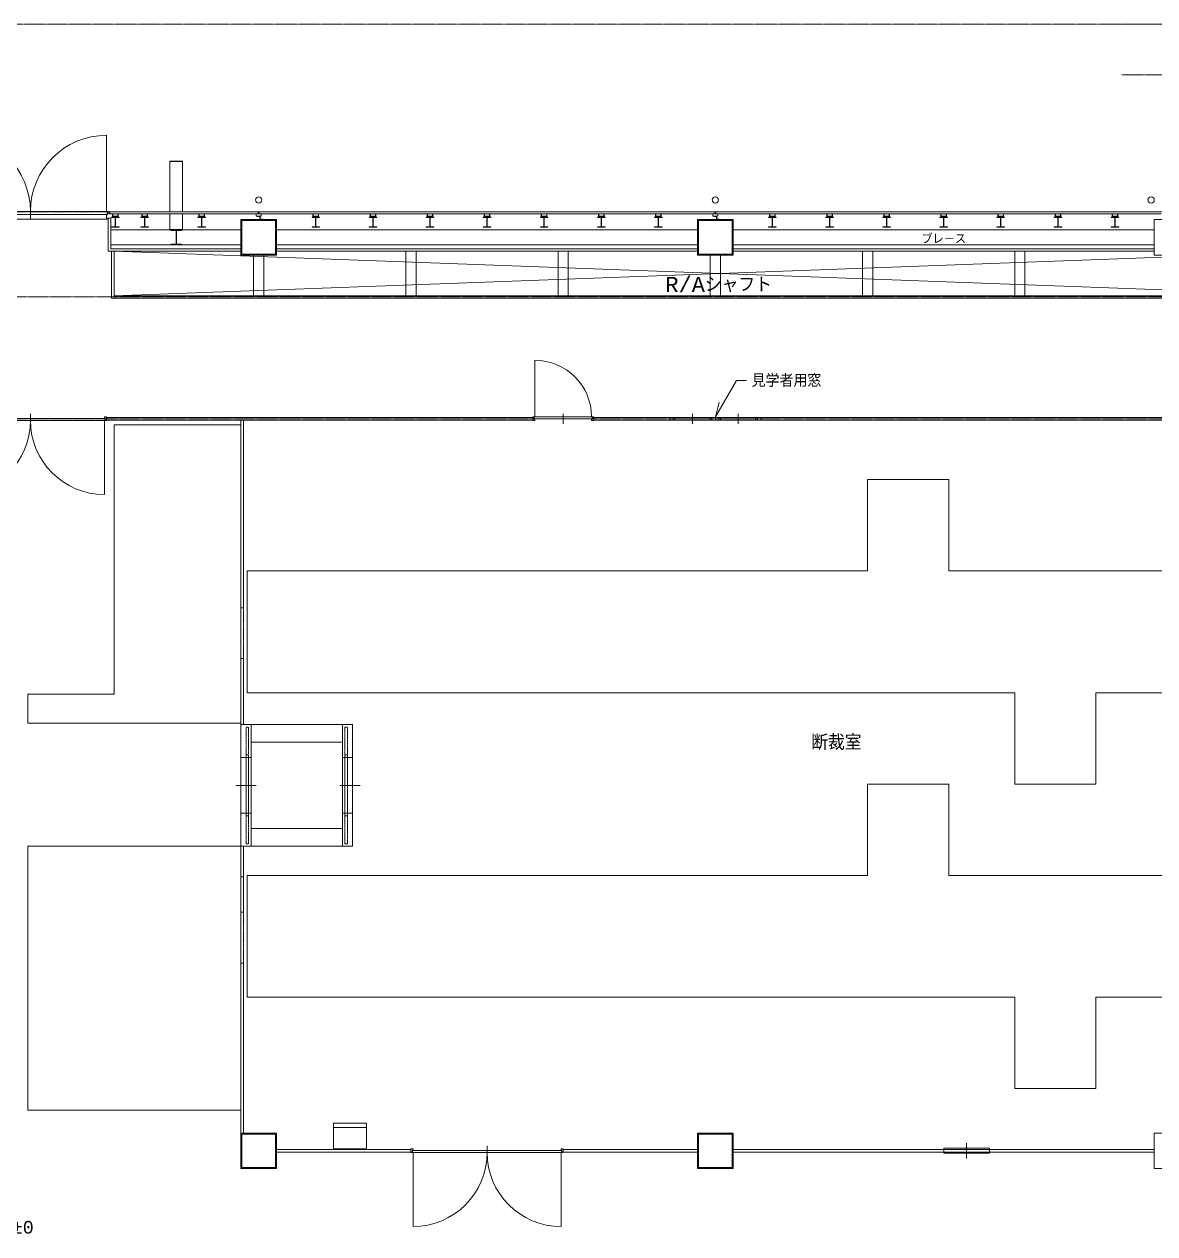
# Model space of a CAD drawing. Extents: x 225000 to 2157367, y 208400 to 840900.
# Drawn here: x 386303 to 408586, y 433566 to 457402 of the extents above; entities that cross this region are included whole.
import ezdxf
from ezdxf.enums import TextEntityAlignment as Align

# ---------------------------------------------------------------- set-up
doc = ezdxf.new("R2010")
doc.units = 0
doc.header["$LTSCALE"] = 10
doc.linetypes.add('Data Center Layout_L20$0$CENTER', pattern=[2, 1.25, -0.25, 0.25, -0.25])
doc.linetypes.add('Data Center Layout_L20$0$DOTK1', pattern=[0.1, 0.05, -0.05])
for name, color, linetype, lineweight in [('Data Center Layout_L20$0$ARC', 252, 'Continuous', 0), ('Data Center Layout_L20$0$K-SIN', 252, 'Data Center Layout_L20$0$CENTER', 9), ('Data Center Layout_L20$0$SUGATA3', 252, 'Continuous', 0)]:
    doc.layers.add(name, color=color, linetype=linetype, lineweight=lineweight)
doc.styles.add('Data Center Layout_L20$0$ATS', font='monotxt', dxfattribs={"bigfont": 'BIGFONT'})

# ---------------------------------------------------------------- blocks, each defined once
blk = doc.blocks.new('Data Center Layout_L20')
at = {"layer": 'Data Center Layout_L20$0$ARC'}
for p, q in [((387925.59, 255212.31), (387925.59, 253712.31)), ((387990.59, 253702.31), (408675.59, 253702.31)), ((387990.59, 253702.31), (387990.59, 253667.31)), ((387990.59, 253667.31), (408710.59, 253667.31)), ((384925.59, 253562.31), (387925.59, 253562.31)), ((387960.59, 253582.31), (387960.59, 252927.31)), ((388010.59, 253582.31), (387960.59, 253582.31)), ((388010.59, 253582.31), (388010.59, 252977.31)), ((390575.59, 253352.31), (388010.59, 253352.31)), ((391275.59, 253352.31), (399575.59, 253352.31)), ((390575.59, 252927.31), (387960.59, 252927.31)), ((390575.59, 253052.31), (388010.59, 253052.31)), ((390575.59, 252977.31), (388010.59, 252977.31)), ((388025.59, 252927.31), (388025.59, 252002.31)), ((388075.59, 252927.31), (411875.59, 252052.31)), ((388075.59, 252052.31), (411875.59, 252927.31)), ((388075.59, 252927.31), (388075.59, 252052.31)), ((391275.59, 253052.31), (399575.59, 253052.31)), ((391275.59, 252977.31), (399575.59, 252977.31)), ((391275.59, 252927.31), (399575.59, 252927.31)), ((400275.59, 252977.31), (408575.59, 252977.31)), ((400275.59, 252927.31), (408575.59, 252927.31)), ((411925.59, 252002.31), (388025.59, 252002.31)), ((411875.59, 252052.31), (388075.59, 252052.31)), ((396366.59, 250780.31), (396366.59, 249662.31)), ((386425.59, 249727.31), (386425.59, 249527.31)), ((387884.59, 248133.31), (387884.59, 249592.31)), ((387925.59, 249652.31), (396325.59, 249652.31)), ((387925.59, 249602.31), (396325.59, 249602.31)), ((390575.59, 245902.31), (390575.59, 249602.31)), ((390625.59, 245902.31), (390625.59, 249602.31)), ((396925.59, 249727.31), (396925.59, 249527.31)), ((399025.59, 249652.31), (397525.59, 249652.31)), ((399025.59, 249602.31), (397525.59, 249602.31)), ((399125.59, 249652.31), (399825.59, 249652.31)), ((399125.59, 249627.31), (399825.59, 249627.31)), ((399125.59, 249602.31), (399825.59, 249602.31)), ((399475.59, 249727.31), (399475.59, 249527.31)), ((400025.59, 249652.31), (400725.59, 249652.31)), ((400025.59, 249627.31), (400725.59, 249627.31)), ((400025.59, 249602.31), (400725.59, 249602.31)), ((400375.59, 249727.31), (400375.59, 249527.31)), ((400825.59, 249652.31), (415825.59, 249652.31)), ((400825.59, 249602.31), (415825.59, 249602.31)), ((390575.59, 245902.31), (390625.59, 245902.31)), ((390575.59, 244902.31), (390625.59, 244902.31)), ((390575.59, 243602.31), (390575.59, 244902.31)), ((390625.59, 243602.31), (390625.59, 244902.31)), ((390575.59, 239902.31), (390575.59, 241202.31)), ((390625.59, 239902.31), (390625.59, 241202.31)), ((390575.59, 240602.31), (390625.59, 240602.31)), ((390575.59, 239902.31), (390625.59, 239902.31)), ((390575.59, 238902.31), (390625.59, 238902.31)), ((390575.59, 235552.31), (390575.59, 238902.31)), ((390625.59, 235552.31), (390625.59, 238902.31)), ((393050.59, 235662.97), (392400.59, 235662.97)), ((395425.59, 235302.31), (395425.59, 235002.31)), ((404875.59, 235352.31), (404875.59, 235052.31)), ((391275.59, 235227.31), (393925.59, 235227.31)), ((391275.59, 235177.31), (393925.59, 235177.31)), ((393966.59, 233708.31), (393966.59, 235167.31)), ((396884.59, 233708.31), (396884.59, 235167.31)), ((396925.59, 235227.31), (399575.59, 235227.31)), ((396925.59, 235177.31), (399575.59, 235177.31)), ((400275.59, 235227.31), (408575.59, 235227.31)), ((400275.59, 235177.31), (408575.59, 235177.31))]:
    blk.add_line(p, q, dxfattribs=at)
at = {"layer": 'Data Center Layout_L20$0$ARC', "linetype": 'Continuous'}
for p, q in [((386425.59, 253852.31), (386425.59, 253552.31)), ((390775.59, 241202.31), (390775.59, 243602.31)), ((392575.59, 241202.31), (392575.59, 243602.31)), ((390775.59, 243252.31), (392575.59, 243252.31)), ((390575.59, 242952.31), (390775.59, 242952.31)), ((392775.59, 242952.31), (392575.59, 242952.31)), ((390475.59, 242402.31), (390875.59, 242402.31)), ((392925.59, 242402.31), (392525.59, 242402.31)), ((390575.59, 241852.31), (390775.59, 241852.31)), ((392775.59, 241852.31), (392575.59, 241852.31)), ((390775.59, 241552.31), (392575.59, 241552.31))]:
    blk.add_line(p, q, dxfattribs=at)
at = {"layer": 'Data Center Layout_L20$0$ARC', "linetype": 'Data Center Layout_L20$0$DOTK1'}
for p, q in [((390575.59, 245902.31), (390575.59, 244902.31)), ((390625.59, 245902.31), (390625.59, 244902.31)), ((390575.59, 239902.31), (390575.59, 238902.31)), ((390625.59, 239902.31), (390625.59, 238902.31))]:
    blk.add_line(p, q, dxfattribs=at)
at = {"layer": 'Data Center Layout_L20$0$ARC'}
for points in [[(384910.59, 253712.31), (386425.59, 253712.31), (386425.59, 253652.31), (384910.59, 253652.31)], [(387940.59, 253712.31), (386425.59, 253712.31), (386425.59, 253652.31), (387940.59, 253652.31)], [(388044.59, 253652.31), (388044.59, 253602.31), (388094.59, 253602.31), (388094.59, 253608.31), (388050.59, 253608.31), (388050.59, 253652.31)], [(388150.59, 253617.31), (388050.59, 253617.31), (388050.59, 253667.31), (388150.59, 253667.31)], [(388156.59, 253652.31), (388156.59, 253602.31), (388106.59, 253602.31), (388106.59, 253608.31), (388150.59, 253608.31), (388150.59, 253652.31)], [(388619.59, 253652.31), (388619.59, 253602.31), (388669.59, 253602.31), (388669.59, 253608.31), (388625.59, 253608.31), (388625.59, 253652.31)], [(388625.59, 253617.31), (388725.59, 253617.31), (388725.59, 253667.31), (388625.59, 253667.31)], [(388731.59, 253652.31), (388731.59, 253602.31), (388681.59, 253602.31), (388681.59, 253608.31), (388725.59, 253608.31), (388725.59, 253652.31)], [(389744.59, 253652.31), (389744.59, 253602.31), (389794.59, 253602.31), (389794.59, 253608.31), (389750.59, 253608.31), (389750.59, 253652.31)], [(389750.59, 253617.31), (389850.59, 253617.31), (389850.59, 253667.31), (389750.59, 253667.31)], [(389856.59, 253652.31), (389856.59, 253602.31), (389806.59, 253602.31), (389806.59, 253608.31), (389850.59, 253608.31), (389850.59, 253652.31)], [(390875.59, 253617.31), (390975.59, 253617.31), (390975.59, 253667.31), (390875.59, 253667.31)], [(390915.59, 253702.31), (390935.59, 253702.31), (390935.59, 253667.31), (390915.59, 253667.31)], [(391994.59, 253652.31), (391994.59, 253602.31), (392044.59, 253602.31), (392044.59, 253608.31), (392000.59, 253608.31), (392000.59, 253652.31)], [(392000.59, 253617.31), (392100.59, 253617.31), (392100.59, 253667.31), (392000.59, 253667.31)], [(392106.59, 253652.31), (392106.59, 253602.31), (392056.59, 253602.31), (392056.59, 253608.31), (392100.59, 253608.31), (392100.59, 253652.31)], [(393119.59, 253652.31), (393119.59, 253602.31), (393169.59, 253602.31), (393169.59, 253608.31), (393125.59, 253608.31), (393125.59, 253652.31)], [(393125.59, 253617.31), (393225.59, 253617.31), (393225.59, 253667.31), (393125.59, 253667.31)], [(393231.59, 253652.31), (393231.59, 253602.31), (393181.59, 253602.31), (393181.59, 253608.31), (393225.59, 253608.31), (393225.59, 253652.31)], [(394244.59, 253652.31), (394244.59, 253602.31), (394294.59, 253602.31), (394294.59, 253608.31), (394250.59, 253608.31), (394250.59, 253652.31)], [(394250.59, 253617.31), (394350.59, 253617.31), (394350.59, 253667.31), (394250.59, 253667.31)], [(394356.59, 253652.31), (394356.59, 253602.31), (394306.59, 253602.31), (394306.59, 253608.31), (394350.59, 253608.31), (394350.59, 253652.31)], [(395369.59, 253652.31), (395369.59, 253602.31), (395419.59, 253602.31), (395419.59, 253608.31), (395375.59, 253608.31), (395375.59, 253652.31)], [(395375.59, 253617.31), (395475.59, 253617.31), (395475.59, 253667.31), (395375.59, 253667.31)], [(395481.59, 253652.31), (395481.59, 253602.31), (395431.59, 253602.31), (395431.59, 253608.31), (395475.59, 253608.31), (395475.59, 253652.31)], [(396494.59, 253652.31), (396494.59, 253602.31), (396544.59, 253602.31), (396544.59, 253608.31), (396500.59, 253608.31), (396500.59, 253652.31)], [(396500.59, 253617.31), (396600.59, 253617.31), (396600.59, 253667.31), (396500.59, 253667.31)], [(396606.59, 253652.31), (396606.59, 253602.31), (396556.59, 253602.31), (396556.59, 253608.31), (396600.59, 253608.31), (396600.59, 253652.31)], [(397619.59, 253652.31), (397619.59, 253602.31), (397669.59, 253602.31), (397669.59, 253608.31), (397625.59, 253608.31), (397625.59, 253652.31)], [(397625.59, 253617.31), (397725.59, 253617.31), (397725.59, 253667.31), (397625.59, 253667.31)], [(397731.59, 253652.31), (397731.59, 253602.31), (397681.59, 253602.31), (397681.59, 253608.31), (397725.59, 253608.31), (397725.59, 253652.31)], [(398744.59, 253652.31), (398744.59, 253602.31), (398794.59, 253602.31), (398794.59, 253608.31), (398750.59, 253608.31), (398750.59, 253652.31)], [(398750.59, 253617.31), (398850.59, 253617.31), (398850.59, 253667.31), (398750.59, 253667.31)], [(398856.59, 253652.31), (398856.59, 253602.31), (398806.59, 253602.31), (398806.59, 253608.31), (398850.59, 253608.31), (398850.59, 253652.31)], [(399875.59, 253617.31), (399975.59, 253617.31), (399975.59, 253667.31), (399875.59, 253667.31)], [(399915.59, 253702.31), (399935.59, 253702.31), (399935.59, 253667.31), (399915.59, 253667.31)], [(400994.59, 253652.31), (400994.59, 253602.31), (401044.59, 253602.31), (401044.59, 253608.31), (401000.59, 253608.31), (401000.59, 253652.31)], [(401000.59, 253617.31), (401100.59, 253617.31), (401100.59, 253667.31), (401000.59, 253667.31)], [(401106.59, 253652.31), (401106.59, 253602.31), (401056.59, 253602.31), (401056.59, 253608.31), (401100.59, 253608.31), (401100.59, 253652.31)], [(402119.59, 253652.31), (402119.59, 253602.31), (402169.59, 253602.31), (402169.59, 253608.31), (402125.59, 253608.31), (402125.59, 253652.31)], [(402125.59, 253617.31), (402225.59, 253617.31), (402225.59, 253667.31), (402125.59, 253667.31)], [(402231.59, 253652.31), (402231.59, 253602.31), (402181.59, 253602.31), (402181.59, 253608.31), (402225.59, 253608.31), (402225.59, 253652.31)], [(403244.59, 253652.31), (403244.59, 253602.31), (403294.59, 253602.31), (403294.59, 253608.31), (403250.59, 253608.31), (403250.59, 253652.31)], [(403250.59, 253617.31), (403350.59, 253617.31), (403350.59, 253667.31), (403250.59, 253667.31)], [(403356.59, 253652.31), (403356.59, 253602.31), (403306.59, 253602.31), (403306.59, 253608.31), (403350.59, 253608.31), (403350.59, 253652.31)], [(404369.59, 253652.31), (404369.59, 253602.31), (404419.59, 253602.31), (404419.59, 253608.31), (404375.59, 253608.31), (404375.59, 253652.31)], [(404375.59, 253617.31), (404475.59, 253617.31), (404475.59, 253667.31), (404375.59, 253667.31)], [(404481.59, 253652.31), (404481.59, 253602.31), (404431.59, 253602.31), (404431.59, 253608.31), (404475.59, 253608.31), (404475.59, 253652.31)], [(405494.59, 253652.31), (405494.59, 253602.31), (405544.59, 253602.31), (405544.59, 253608.31), (405500.59, 253608.31), (405500.59, 253652.31)], [(405500.59, 253617.31), (405600.59, 253617.31), (405600.59, 253667.31), (405500.59, 253667.31)], [(405606.59, 253652.31), (405606.59, 253602.31), (405556.59, 253602.31), (405556.59, 253608.31), (405600.59, 253608.31), (405600.59, 253652.31)], [(406619.59, 253652.31), (406619.59, 253602.31), (406669.59, 253602.31), (406669.59, 253608.31), (406625.59, 253608.31), (406625.59, 253652.31)], [(406625.59, 253617.31), (406725.59, 253617.31), (406725.59, 253667.31), (406625.59, 253667.31)], [(406731.59, 253652.31), (406731.59, 253602.31), (406681.59, 253602.31), (406681.59, 253608.31), (406725.59, 253608.31), (406725.59, 253652.31)], [(407744.59, 253652.31), (407744.59, 253602.31), (407794.59, 253602.31), (407794.59, 253608.31), (407750.59, 253608.31), (407750.59, 253652.31)], [(407750.59, 253617.31), (407850.59, 253617.31), (407850.59, 253667.31), (407750.59, 253667.31)], [(407856.59, 253652.31), (407856.59, 253602.31), (407806.59, 253602.31), (407806.59, 253608.31), (407850.59, 253608.31), (407850.59, 253652.31)], [(388175.59, 253602.31), (388025.59, 253602.31), (388025.59, 253593.31), (388097.59, 253593.31), (388097.59, 253411.31), (388025.59, 253411.31), (388025.59, 253402.31), (388175.59, 253402.31), (388175.59, 253411.31), (388103.59, 253411.31), (388103.59, 253593.31), (388175.59, 253593.31)], [(388600.59, 253602.31), (388750.59, 253602.31), (388750.59, 253593.31), (388678.59, 253593.31), (388678.59, 253411.31), (388750.59, 253411.31), (388750.59, 253402.31), (388600.59, 253402.31), (388600.59, 253411.31), (388672.59, 253411.31), (388672.59, 253593.31), (388600.59, 253593.31)], [(389725.59, 253602.31), (389875.59, 253602.31), (389875.59, 253593.31), (389803.59, 253593.31), (389803.59, 253411.31), (389875.59, 253411.31), (389875.59, 253402.31), (389725.59, 253402.31), (389725.59, 253411.31), (389797.59, 253411.31), (389797.59, 253593.31), (389725.59, 253593.31)], [(390575.59, 252852.31), (390575.59, 253552.31), (391275.59, 253552.31), (391275.59, 252852.31)], [(390595.59, 252872.31), (390595.59, 253532.31), (391255.59, 253532.31), (391255.59, 252872.31)], [(390900.59, 253617.31), (390950.59, 253617.31), (390950.59, 253567.31), (390944.59, 253567.31), (390944.59, 253611.31), (390900.59, 253611.31)], [(390950.59, 253602.31), (390950.59, 253552.31), (391000.59, 253552.31), (391000.59, 253558.31), (390956.59, 253558.31), (390956.59, 253602.31)], [(391975.59, 253602.31), (392125.59, 253602.31), (392125.59, 253593.31), (392053.59, 253593.31), (392053.59, 253411.31), (392125.59, 253411.31), (392125.59, 253402.31), (391975.59, 253402.31), (391975.59, 253411.31), (392047.59, 253411.31), (392047.59, 253593.31), (391975.59, 253593.31)], [(393100.59, 253602.31), (393250.59, 253602.31), (393250.59, 253593.31), (393178.59, 253593.31), (393178.59, 253411.31), (393250.59, 253411.31), (393250.59, 253402.31), (393100.59, 253402.31), (393100.59, 253411.31), (393172.59, 253411.31), (393172.59, 253593.31), (393100.59, 253593.31)], [(394225.59, 253602.31), (394375.59, 253602.31), (394375.59, 253593.31), (394303.59, 253593.31), (394303.59, 253411.31), (394375.59, 253411.31), (394375.59, 253402.31), (394225.59, 253402.31), (394225.59, 253411.31), (394297.59, 253411.31), (394297.59, 253593.31), (394225.59, 253593.31)], [(395350.59, 253602.31), (395500.59, 253602.31), (395500.59, 253593.31), (395428.59, 253593.31), (395428.59, 253411.31), (395500.59, 253411.31), (395500.59, 253402.31), (395350.59, 253402.31), (395350.59, 253411.31), (395422.59, 253411.31), (395422.59, 253593.31), (395350.59, 253593.31)], [(396475.59, 253602.31), (396625.59, 253602.31), (396625.59, 253593.31), (396553.59, 253593.31), (396553.59, 253411.31), (396625.59, 253411.31), (396625.59, 253402.31), (396475.59, 253402.31), (396475.59, 253411.31), (396547.59, 253411.31), (396547.59, 253593.31), (396475.59, 253593.31)], [(397600.59, 253602.31), (397750.59, 253602.31), (397750.59, 253593.31), (397678.59, 253593.31), (397678.59, 253411.31), (397750.59, 253411.31), (397750.59, 253402.31), (397600.59, 253402.31), (397600.59, 253411.31), (397672.59, 253411.31), (397672.59, 253593.31), (397600.59, 253593.31)], [(398725.59, 253602.31), (398875.59, 253602.31), (398875.59, 253593.31), (398803.59, 253593.31), (398803.59, 253411.31), (398875.59, 253411.31), (398875.59, 253402.31), (398725.59, 253402.31), (398725.59, 253411.31), (398797.59, 253411.31), (398797.59, 253593.31), (398725.59, 253593.31)], [(399575.59, 252852.31), (399575.59, 253552.31), (400275.59, 253552.31), (400275.59, 252852.31)], [(399595.59, 252872.31), (399595.59, 253532.31), (400255.59, 253532.31), (400255.59, 252872.31)], [(399900.59, 253617.31), (399950.59, 253617.31), (399950.59, 253567.31), (399944.59, 253567.31), (399944.59, 253611.31), (399900.59, 253611.31)], [(399950.59, 253602.31), (399950.59, 253552.31), (400000.59, 253552.31), (400000.59, 253558.31), (399956.59, 253558.31), (399956.59, 253602.31)], [(400975.59, 253602.31), (401125.59, 253602.31), (401125.59, 253593.31), (401053.59, 253593.31), (401053.59, 253411.31), (401125.59, 253411.31), (401125.59, 253402.31), (400975.59, 253402.31), (400975.59, 253411.31), (401047.59, 253411.31), (401047.59, 253593.31), (400975.59, 253593.31)], [(402100.59, 253602.31), (402250.59, 253602.31), (402250.59, 253593.31), (402178.59, 253593.31), (402178.59, 253411.31), (402250.59, 253411.31), (402250.59, 253402.31), (402100.59, 253402.31), (402100.59, 253411.31), (402172.59, 253411.31), (402172.59, 253593.31), (402100.59, 253593.31)], [(403225.59, 253602.31), (403375.59, 253602.31), (403375.59, 253593.31), (403303.59, 253593.31), (403303.59, 253411.31), (403375.59, 253411.31), (403375.59, 253402.31), (403225.59, 253402.31), (403225.59, 253411.31), (403297.59, 253411.31), (403297.59, 253593.31), (403225.59, 253593.31)], [(404350.59, 253602.31), (404500.59, 253602.31), (404500.59, 253593.31), (404428.59, 253593.31), (404428.59, 253411.31), (404500.59, 253411.31), (404500.59, 253402.31), (404350.59, 253402.31), (404350.59, 253411.31), (404422.59, 253411.31), (404422.59, 253593.31), (404350.59, 253593.31)], [(405475.59, 253602.31), (405625.59, 253602.31), (405625.59, 253593.31), (405553.59, 253593.31), (405553.59, 253411.31), (405625.59, 253411.31), (405625.59, 253402.31), (405475.59, 253402.31), (405475.59, 253411.31), (405547.59, 253411.31), (405547.59, 253593.31), (405475.59, 253593.31)], [(406600.59, 253602.31), (406750.59, 253602.31), (406750.59, 253593.31), (406678.59, 253593.31), (406678.59, 253411.31), (406750.59, 253411.31), (406750.59, 253402.31), (406600.59, 253402.31), (406600.59, 253411.31), (406672.59, 253411.31), (406672.59, 253593.31), (406600.59, 253593.31)], [(407725.59, 253602.31), (407875.59, 253602.31), (407875.59, 253593.31), (407803.59, 253593.31), (407803.59, 253411.31), (407875.59, 253411.31), (407875.59, 253402.31), (407725.59, 253402.31), (407725.59, 253411.31), (407797.59, 253411.31), (407797.59, 253593.31), (407725.59, 253593.31)], [(408575.59, 252852.31), (408575.59, 253552.31), (409275.59, 253552.31), (409275.59, 252852.31)], [(389400.59, 253349.31), (389200.59, 253349.31), (389200.59, 253337.31), (389296.59, 253337.31), (389296.59, 253067.31), (389200.59, 253067.31), (389200.59, 253055.31), (389400.59, 253055.31), (389400.59, 253067.31), (389304.59, 253067.31), (389304.59, 253337.31), (389400.59, 253337.31)], [(400275.59, 253052.31), (408575.59, 253052.31), (408575.59, 253352.31), (400275.59, 253352.31)], [(393825.59, 252052.31), (394025.59, 252052.31), (394025.59, 252927.31), (393825.59, 252927.31)], [(396825.59, 252052.31), (397025.59, 252052.31), (397025.59, 252927.31), (396825.59, 252927.31)], [(402825.59, 252052.31), (403025.59, 252052.31), (403025.59, 252927.31), (402825.59, 252927.31)], [(405825.59, 252052.31), (406025.59, 252052.31), (406025.59, 252927.31), (405825.59, 252927.31)], [(390825.59, 252052.31), (391025.59, 252052.31), (391025.59, 252852.31), (390825.59, 252852.31)], [(399825.59, 252052.31), (400025.59, 252052.31), (400025.59, 252852.31), (399825.59, 252852.31)], [(386425.59, 249592.31), (384955.59, 249592.31), (384955.59, 249632.31), (386425.59, 249632.31)], [(386425.59, 249592.31), (387895.59, 249592.31), (387895.59, 249632.31), (386425.59, 249632.31)], [(387884.59, 249637.31), (387884.59, 249662.31), (387925.59, 249662.31), (387925.59, 249592.31), (387900.59, 249592.31), (387900.59, 249637.31)], [(396366.59, 249617.31), (396366.59, 249592.31), (396325.59, 249592.31), (396325.59, 249662.31), (396350.59, 249662.31), (396350.59, 249617.31)], [(397495.59, 249662.31), (396355.59, 249662.31), (396355.59, 249622.31), (397495.59, 249622.31)], [(397484.59, 249617.31), (397484.59, 249592.31), (397525.59, 249592.31), (397525.59, 249662.31), (397500.59, 249662.31), (397500.59, 249617.31)], [(399025.59, 249652.31), (399095.59, 249652.31), (399095.59, 249602.31), (399025.59, 249602.31)], [(399925.59, 249652.31), (399855.59, 249652.31), (399855.59, 249602.31), (399925.59, 249602.31)], [(399925.59, 249652.31), (399995.59, 249652.31), (399995.59, 249602.31), (399925.59, 249602.31)], [(400825.59, 249652.31), (400755.59, 249652.31), (400755.59, 249602.31), (400825.59, 249602.31)], [(390575.59, 243627.31), (386375.59, 243627.31), (386375.59, 244202.31), (388075.59, 244202.31), (388075.59, 249507.31), (390575.59, 249507.31), (390575.59, 243627.31)], [(405825.59, 242427.31), (407425.59, 242427.31), (407425.59, 244227.31), (419925.59, 244227.31), (419925.59, 243527.31), (424725.59, 243527.31), (424725.59, 247827.31), (419925.59, 247827.31), (419925.59, 246627.31), (404525.59, 246627.31), (404525.59, 248427.31), (402925.59, 248427.31), (402925.59, 246627.31), (390695.59, 246627.31), (390695.59, 244227.31), (405825.59, 244227.31)], [(405825.59, 236427.31), (407425.59, 236427.31), (407425.59, 238227.31), (419925.59, 238227.31), (419925.59, 237527.31), (424725.59, 237527.31), (424725.59, 241827.31), (419925.59, 241827.31), (419925.59, 240627.31), (404525.59, 240627.31), (404525.59, 242427.31), (402925.59, 242427.31), (402925.59, 240627.31), (390695.59, 240627.31), (390695.59, 238227.31), (405825.59, 238227.31)], [(390575.59, 241202.31), (390575.59, 236002.31), (386375.59, 236002.31), (386375.59, 241202.31)], [(393050.59, 235742.97), (392400.59, 235742.97), (392400.59, 235242.97), (393050.59, 235242.97)], [(390575.59, 234852.31), (390575.59, 235552.31), (391275.59, 235552.31), (391275.59, 234852.31)], [(390595.59, 234872.31), (390595.59, 235532.31), (391255.59, 235532.31), (391255.59, 234872.31)], [(399575.59, 234852.31), (399575.59, 235552.31), (400275.59, 235552.31), (400275.59, 234852.31)], [(399595.59, 234872.31), (399595.59, 235532.31), (400255.59, 235532.31), (400255.59, 234872.31)], [(408575.59, 234852.31), (408575.59, 235552.31), (409275.59, 235552.31), (409275.59, 234852.31)], [(393966.59, 235212.31), (393966.59, 235237.31), (393925.59, 235237.31), (393925.59, 235167.31), (393950.59, 235167.31), (393950.59, 235212.31)], [(396895.59, 235167.31), (393955.59, 235167.31), (393955.59, 235207.31), (396895.59, 235207.31)], [(396884.59, 235212.31), (396884.59, 235237.31), (396925.59, 235237.31), (396925.59, 235167.31), (396900.59, 235167.31), (396900.59, 235212.31)], [(404425.59, 235152.31), (404425.59, 235252.31), (405325.59, 235252.31), (405325.59, 235152.31)]]:
    blk.add_lwpolyline(points, close=True, dxfattribs=at)
for points in [[(387970.59, 253687.31), (387970.59, 253712.31), (387945.59, 253712.31), (387945.59, 253647.31), (387925.59, 253647.31), (387925.59, 253562.31), (387950.59, 253562.31), (387950.59, 253587.31)], [(387970.59, 253687.31), (387990.59, 253667.31), (387970.59, 253667.31), (387970.59, 253687.31), (387990.59, 253687.31), (387990.59, 253667.31)], [(390888.09, 253704.31), (390918.09, 253704.31), (390918.09, 253688.31), (390933.09, 253688.31), (390933.09, 253704.31), (390963.09, 253704.31)], [(399888.09, 253704.31), (399918.09, 253704.31), (399918.09, 253688.31), (399933.09, 253688.31), (399933.09, 253704.31), (399963.09, 253704.31)], [(400540.1, 250380.26), (400340.1, 250380.26), (399925.59, 249662.31), (400003.23, 249952.08)], [(399095.59, 249627.31), (399095.59, 249652.31), (399125.59, 249652.31), (399125.59, 249602.31), (399095.59, 249602.31), (399095.59, 249607.31)], [(399855.59, 249627.31), (399855.59, 249652.31), (399825.59, 249652.31), (399825.59, 249602.31), (399855.59, 249602.31), (399855.59, 249607.31)], [(399995.59, 249627.31), (399995.59, 249652.31), (400025.59, 249652.31), (400025.59, 249602.31), (399995.59, 249602.31), (399995.59, 249607.31)], [(400755.59, 249627.31), (400755.59, 249652.31), (400725.59, 249652.31), (400725.59, 249602.31), (400755.59, 249602.31), (400755.59, 249607.31)]]:
    blk.add_lwpolyline(points, dxfattribs=at)
for points in [[(387970.59, 253702.31), (387970.59, 253687.31), (387990.59, 253687.31), (387990.59, 253702.31, -0.29445667)], [(387950.59, 253572.31), (387950.59, 253584.81), (387960.59, 253584.81), (387960.59, 253572.31, 0.78004585)]]:
    blk.add_lwpolyline(points, format="xyb", close=True, dxfattribs=at)
at = {"layer": 'Data Center Layout_L20$0$ARC', "flags": 128}
blk.add_lwpolyline([(390575.59, 243602.31), (392775.59, 243602.31), (392775.59, 241202.31), (390575.59, 241202.31), (390575.59, 243602.31), (390575.59, 243602.31)], close=True, dxfattribs=at)
at = {"layer": 'Data Center Layout_L20$0$ARC', "linetype": 'Data Center Layout_L20$0$DOTK1'}
for points in [[(390675.59, 242952.31), (390725.59, 242952.31), (390725.59, 243552.31), (390675.59, 243552.31)], [(392675.59, 242952.31), (392625.59, 242952.31), (392625.59, 243552.31), (392675.59, 243552.31)], [(390675.59, 241852.31), (390725.59, 241852.31), (390725.59, 241252.31), (390675.59, 241252.31)], [(392675.59, 241852.31), (392625.59, 241852.31), (392625.59, 241252.31), (392675.59, 241252.31)]]:
    blk.add_lwpolyline(points, close=True, dxfattribs=at)
at = {"layer": 'Data Center Layout_L20$0$ARC', "linetype": 'Continuous'}
for points in [[(390675.59, 242402.31), (390725.59, 242402.31), (390725.59, 243002.31), (390675.59, 243002.31)], [(392675.59, 242402.31), (392625.59, 242402.31), (392625.59, 243002.31), (392675.59, 243002.31)], [(390675.59, 242402.31), (390725.59, 242402.31), (390725.59, 241802.31), (390675.59, 241802.31)], [(392675.59, 242402.31), (392625.59, 242402.31), (392625.59, 241802.31), (392675.59, 241802.31)]]:
    blk.add_lwpolyline(points, close=True, dxfattribs=at)
at = {"layer": 'Data Center Layout_L20$0$ARC'}
for centre in [(390925.59, 253938.56), (399925.59, 253938.56), (408513.79, 253938.56)]:
    blk.add_circle(centre, 62.5, dxfattribs=at)
for centre, radius, start, end in [((384925.59, 253712.31), 1500, 0, 90), ((387925.59, 253712.31), 1500, 90, 180), ((396366.59, 249662.31), 1118, 0, 90), ((384966.59, 249592.31), 1459, 270, 0), ((387884.59, 249592.31), 1459, 180, 270), ((393966.59, 235167.31), 1459, 270, 0), ((396884.59, 235167.31), 1459, 180, 270)]:
    blk.add_arc(centre, radius, start, end, dxfattribs=at)
at = {"layer": 'Data Center Layout_L20$0$K-SIN'}
for p, q in [((264786.62, 257402.31), (546925.59, 257402.31)), ((407925.59, 257402.31), (420150.59, 257402.31)), ((412525.59, 256402.31), (407925.59, 256402.31)), ((265925.59, 253702.31), (546925.59, 253702.31)), ((290425.59, 252027.31), (446275.59, 252027.31)), ((290425.59, 249627.31), (446275.59, 249627.31))]:
    blk.add_line(p, q, dxfattribs=at)
at = {"layer": 'Data Center Layout_L20$0$SUGATA3'}
for points in [[(389425.59, 254693.31), (389175.59, 254693.31), (389175.59, 254702.31), (389425.59, 254702.31)], [(389425.59, 253702.31), (389175.59, 253702.31), (389175.59, 254693.31), (389425.59, 254693.31)], [(389425.59, 253359.31), (389175.59, 253359.31), (389175.59, 253667.31), (389425.59, 253667.31)]]:
    blk.add_lwpolyline(points, close=True, dxfattribs=at)
at = {"layer": 'Data Center Layout_L20$0$ARC', "style": 'Data Center Layout_L20$0$ATS'}
for s, height, p in [('ブレ－ス', 200, (404425.59, 253174.36)), ('R/Aシャフト', 300, (399989.3, 252272.13)), ('断裁室', 300, (402311.19, 243250.26)), ('1F.FL.±0', 250, (385625.59, 233694.57))]:
    blk.add_text(s, height=height, dxfattribs=at).set_placement(p, align=Align.MIDDLE_CENTER)
blk.add_text('見学者用窓', height=250, dxfattribs=at).set_placement((400640.1, 250380.26), align=Align.MIDDLE_LEFT)

msp = doc.modelspace()

# ---------------------------------------------------------------- block references
msp.add_blockref('Data Center Layout_L20', (0, 200000))

doc.saveas('drawing.dxf')
